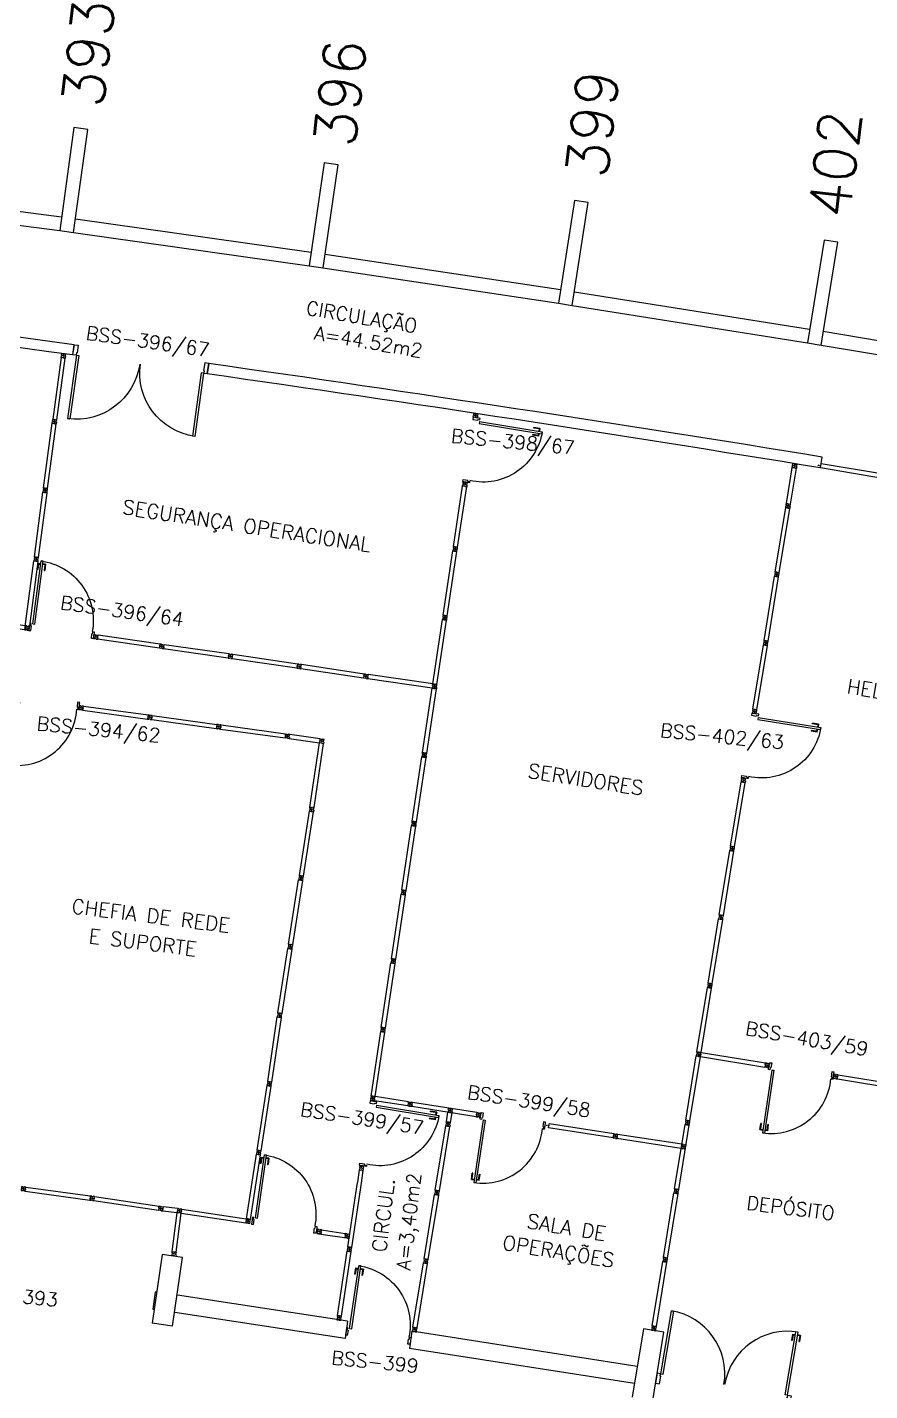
# Model space of a CAD drawing. Extents: x -152 to 150, y 325 to 437.
# Drawn here: x 57.85 to 70, y 406.67 to 426.32 of the extents above; entities that cross this region are included whole.
import ezdxf
from ezdxf.enums import TextEntityAlignment as Align

# ---------------------------------------------------------------- set-up
doc = ezdxf.new("R2010")
doc.units = 0
doc.header["$LTSCALE"] = 0.01
doc.header["$MEASUREMENT"] = 0
doc.header["$PDMODE"] = 98
doc.layers.get('0').update_dxf_attribs({"linetype": 'CONTINUOUS'})
doc.layers.get('DEFPOINTS').update_dxf_attribs({"linetype": 'CONTINUOUS'})
for name, color, linetype in [('ALV', 2, 'CONTINUOUS'), ('AREA', 2, 'CONTINUOUS'), ('DIV', 2, 'CONTINUOUS'), ('DIVISÓRIA', 2, 'CONTINUOUS'), ('ESTR', 3, 'CONTINUOUS'), ('JANELA', 1, 'CONTINUOUS'), ('NOPILAR1', 2, 'CONTINUOUS'), ('PORTA', 2, 'CONTINUOUS'), ('TEXTO', 2, 'CONTINUOUS'), ('TEXTO-CENTRO-CUSTO', 2, 'CONTINUOUS'), ('TEXTO-ENDEREÇO', 2, 'CONTINUOUS')]:
    doc.layers.add(name, color=color, linetype=linetype)
doc.styles.add('1', font='romans.shx')
doc.styles.add('NOPILAR', font='simplex.shx', dxfattribs={"height": 0.6})
doc.styles.add('UNB-100', font='simplex.shx', dxfattribs={"height": 3})
doc.styles.add('UNB-100-1', font='simplex.shx', dxfattribs={"height": 0.2})
doc.dimstyles.new('1-600', dxfattribs={"dimtxt": 1.1, "dimasz": 2.5, "dimexe": 2, "dimexo": 4, "dimgap": 0.2, "dimtad": 1, "dimdec": 0, "dimzin": 4, "dimdsep": 46, "dimlunit": 6, "dimtxsty": '1', "dimblk1": 'NONE', "dimblk2": 'NONE', "dimsah": 1, "dimcen": 0, "dimclrd": 2, "dimclre": 2, "dimclrt": 2, "dimadec": 0, "dimazin": 0, "dimtfac": 1, "dimtdec": 0, "dimtmove": 2, "dimatfit": 3, "dimldrblk": 'NONE', "dimfxl": 1, "dimtolj": 1, "dimtzin": 0, "dimarcsym": 0})

# ---------------------------------------------------------------- blocks, each defined once
blk = doc.blocks.new('PILAR-SSC')
blk.add_lwpolyline([(0, 0), (0, -1.5), (0.2, -1.5), (0.2, 0)], close=True)
blk = doc.blocks.new('DIVMT-SSC')
for p, q in [((0, 0.005), (0, -0.005)), ((0, -0.005), (0, 0.005)), ((-0.03, -0.03), (-0.03, -0.97)), ((0.006, -0.03), (-0.006, -0.03)), ((-0.005, 0), (0.005, 0)), ((0.005, 0), (-0.005, 0)), ((0.006, -0.02), (0.006, -0.03)), ((0.03, -0.03), (0.03, -0.97)), ((0.03, -0.97), (-0.03, -0.97)), ((-0.006, -0.98), (-0.006, -0.97)), ((-0.006, -0.98), (0.006, -0.98)), ((0.005, -0.97), (-0.005, -0.97)), ((0.006, -0.98), (0.006, -0.97)), ((0.006, -1.001), (-0.006, -1.001)), ((0, -0.994), (0, -1.007)), ((0, -1.02), (0, -1.021))]:
    blk.add_line(p, q)
blk.add_lwpolyline([(0.006, -0.02), (-0.006, -0.02), (0.006, -0.02), (0.006, -0.03), (0.03, -0.03), (0.03, -0.008), (0.02, -0.008), (0.02, 0.008), (0.03, 0.008), (0.03, 0.03), (0.006, 0.03), (0.006, 0.02), (-0.006, 0.02), (-0.006, 0.03), (-0.03, 0.03), (-0.03, 0.008), (-0.02, 0.008), (-0.02, -0.008), (-0.03, -0.008), (-0.03, -0.03), (-0.006, -0.03), (-0.006, -0.02), (-0.006, -0.03)])
blk = doc.blocks.new('MTT-SSC')
for p, q in [((-0.006, 0.03), (-0.03, 0.03)), ((-0.03, 0.008), (-0.03, 0.03)), ((-0.03, 0.008), (-0.02, 0.008)), ((-0.02, -0.008), (-0.02, 0.008)), ((-0.006, 0.0205), (-0.006, 0.03)), ((0.006, 0.0205), (-0.006, 0.0205)), ((0.0051, 0), (-0.0051, 0)), ((-0.0051, 0), (0.0051, 0)), ((0, -0.0051), (0, 0.0051)), ((0, 0.0051), (0, -0.0051)), ((0.006, 0.0205), (0.006, 0.03)), ((0.006, 0.03), (0.03, 0.03)), ((0.02, -0.008), (0.02, 0.008)), ((0.03, 0.008), (0.02, 0.008)), ((0.03, 0.008), (0.03, 0.03)), ((-0.03, -0.008), (-0.02, -0.008)), ((-0.03, -0.008), (-0.03, -0.03)), ((-0.03, -0.03), (-0.006, -0.03)), ((-0.03, -0.03), (-0.009, -0.03)), ((-0.009, -0.03), (-0.027, -0.03)), ((-0.006, -0.0205), (-0.006, -0.03)), ((-0.006, -0.0205), (-0.006, -0.03)), ((0.006, -0.0205), (-0.006, -0.0205)), ((-0.006, -0.0205), (0.006, -0.0205)), ((0.006, -0.0205), (0.006, -0.03)), ((0.006, -0.0205), (0.006, -0.03)), ((0.03, -0.03), (0.006, -0.03)), ((0.03, -0.008), (0.02, -0.008)), ((0.03, -0.008), (0.03, -0.03))]:
    blk.add_line(p, q)
blk = doc.blocks.new('PTDP-SSC')
at = {"color": 2}
for p, q in [((0.055, 1.015), (0.09, 1.015)), ((0.055, 0.075), (0.055, 1.015)), ((0.09, 0.075), (0.09, 1.015)), ((1.91, 0.075), (1.91, 1.015)), ((1.945, 1.015), (1.91, 1.015)), ((1.945, 0.075), (1.945, 1.015)), ((0.05, 0.075), (0, 0.075)), ((0, 0.075), (0, -0.075)), ((0.05, 0.04), (0.05, 0.075)), ((0.06, 0.04), (0.05, 0.04)), ((0.055, 0.075), (0.09, 0.075)), ((0.06, -0.075), (0.06, 0.04)), ((1.945, 0.075), (1.91, 0.075)), ((1.94, -0.075), (1.94, 0.04)), ((1.94, 0.04), (1.95, 0.04)), ((1.95, 0.04), (1.95, 0.075)), ((1.95, 0.075), (2, 0.075)), ((2, 0.075), (2, -0.075)), ((0, -0.075), (0.06, -0.075)), ((2, -0.075), (1.94, -0.075))]:
    blk.add_line(p, q, dxfattribs=at)
at = {"color": 1}
for centre, start, end in [((0.055, 0.075), 0, 90), ((1.945, 0.075), 90, 180)]:
    blk.add_arc(centre, 0.94, start, end, dxfattribs=at)
blk = doc.blocks.new('A$C31074930')
at = {"layer": 'DIV', "linetype": 'Continuous', "rotation": 180}
blk.add_blockref('PTDP-SSC', (1.97, 0.067), dxfattribs=at)
blk = doc.blocks.new('PDV2D-SSC')
for p, q in [((-0.148, 0.925), (-0.108, 0.925)), ((-0.148, 0.925), (-0.148, 0.835)), ((-0.138, 0.835), (-0.148, 0.835)), ((-0.138, 0.915), (-0.108, 0.915)), ((-0.138, 0.915), (-0.138, 0.835)), ((-0.106, 0.965), (-0.076, 0.965)), ((-0.106, 0.05), (-0.106, 0.965)), ((-0.076, 0.05), (-0.076, 0.965)), ((-0.034, 0.925), (-0.074, 0.925)), ((-0.044, 0.915), (-0.074, 0.915)), ((-0.044, 0.915), (-0.044, 0.835)), ((-0.044, 0.835), (-0.034, 0.835)), ((-0.034, 0.925), (-0.034, 0.835)), ((-0.95, 0.05), (-0.97, 0.05)), ((-0.97, 0.05), (-0.97, 0.035)), ((-0.97, 0.035), (-0.97, -0.035)), ((-0.95, 0.02), (-0.95, 0.05)), ((-0.95, 0.02), (-0.94, 0.02)), ((-0.94, -0.05), (-0.94, 0.02)), ((-0.076, 0.05), (-0.106, 0.05)), ((-0.051, 0.02), (-0.061, 0.02)), ((-0.061, -0.05), (-0.061, 0.02)), ((-0.051, 0.05), (-0.031, 0.05)), ((-0.051, 0.02), (-0.051, 0.05)), ((-0.031, 0.05), (-0.031, -0.05)), ((-0.97, -0.035), (-0.97, -0.05)), ((-0.97, -0.05), (-0.94, -0.05)), ((-0.031, -0.05), (-0.061, -0.05))]:
    blk.add_line(p, q)
at = {"color": 1}
blk.add_arc((-0.076, 0.1), 0.865, 90, 183.3214, dxfattribs=at)
blk = doc.blocks.new('*D83')
at = {"layer": 'DEFPOINTS', "color": 0, "transparency": 16777216}
for p in [(47.158, 432.777), (25.872, 428.073), (25.783, 426.576), (87.274, 419.938), (86.97, 418.469)]:
    blk.add_point(p, dxfattribs=at)
at = {"layer": 'TEXTO-CENTRO-CUSTO', "color": 2, "lineweight": -2, "transparency": 16777216}
for p, q in [((26.11, 432.066), (26.377, 436.527)), ((88.086, 423.855), (88.99, 428.216))]:
    blk.add_line(p, q, dxfattribs=at)
blk.add_arc((0.361, 0.52), 434.783, 78.29268, 86.58537, dxfattribs=at)
at = {"layer": 'TEXTO-CENTRO-CUSTO', "color": 2, "transparency": 16777216, "insert": (57.75, 432.689), "char_height": 1.1, "attachment_point": 5, "rotation": 352.4357, "style": '1'}
blk.add_mtext('\\A1;CPD', dxfattribs=at)
blk = doc.blocks.new('_NONE')
at = {"color": 0, "linetype": 'ByBlock'}
blk.add_circle((0, 0), 0.25, dxfattribs=at)
blk = doc.blocks.new('DIV')
at = {"layer": 'DIV'}
for p, q in [((62.64, 409.851), (62.614, 409.672)), ((62.679, 409.875), (62.669, 409.877)), ((62.673, 409.663), (62.699, 409.842)), ((62.675, 409.881), (62.674, 409.871)), ((62.475, 408.742), (62.614, 409.672)), ((62.534, 408.733), (62.673, 409.663))]:
    blk.add_line(p, q, dxfattribs=at)
blk.add_lwpolyline([(62.695, 409.879), (62.694, 409.867), (62.695, 409.879), (62.705, 409.877), (62.708, 409.901), (62.687, 409.904), (62.685, 409.894), (62.669, 409.897), (62.671, 409.907), (62.649, 409.91), (62.645, 409.886), (62.655, 409.885), (62.653, 409.873), (62.644, 409.874), (62.64, 409.851), (62.662, 409.847), (62.663, 409.857), (62.679, 409.855), (62.678, 409.845), (62.7, 409.842), (62.703, 409.866), (62.694, 409.867), (62.703, 409.866)], dxfattribs=at)

msp = doc.modelspace()

# ---------------------------------------------------------------- linework, layer by layer
at = {"layer": 'ALV'}
for p, q in [((54.944, 424.038), (58.348, 423.586)), ((54.918, 423.84), (58.322, 423.388)), ((58.548, 423.559), (61.948, 423.078)), ((58.52, 423.361), (61.92, 422.88)), ((62.148, 423.049), (65.543, 422.539)), ((62.118, 422.851), (65.514, 422.341)), ((65.743, 422.508), (69.134, 421.97)), ((65.711, 422.311), (69.103, 421.772)), ((69.333, 421.937), (72.72, 421.37)), ((58.53, 421.744), (58.509, 421.596)), ((69.3, 421.74), (72.687, 421.173)), ((60.471, 421.473), (60.45, 421.324)), ((69.29, 419.969), (69.316, 420.126)), ((62.474, 407.672), (60.019, 408.047)), ((62.438, 407.424), (59.981, 407.8)), ((62.474, 407.672), (62.438, 407.424)), ((63.402, 407.528), (63.364, 407.281)), ((66.65, 407.023), (63.402, 407.528)), ((66.61, 406.776), (63.364, 407.281))]:
    msp.add_line(p, q, dxfattribs=at)
for centre, radius, start, end in [((-1.587, -15.666), 441.522, 82.17441, 83.63107), ((0.295, -0.655), 426.245, 82.15036, 83.63835), ((-1.587, -15.666), 441.522, 80.75905, 81.92006), ((0.295, -0.655), 426.245, 80.68474, 81.8869)]:
    msp.add_arc(centre, radius, start, end, dxfattribs=at)
at = {"layer": 'DIV'}
for p, q in [((58.353, 421.617), (58.412, 421.608)), ((58.343, 421.558), (58.223, 420.672)), ((58.282, 420.662), (58.402, 421.548)), ((58.223, 420.672), (58.282, 420.662)), ((68.801, 419.456), (68.895, 420.032)), ((68.86, 419.447), (68.954, 420.022)), ((64, 418.835), (64.131, 419.708)), ((64.059, 418.826), (64.191, 419.699)), ((68.801, 419.456), (68.86, 419.447)), ((57.824, 417.686), (57.949, 418.628)), ((58.009, 418.62), (57.885, 417.688)), ((58.808, 417.507), (58.816, 417.566)), ((58.808, 417.507), (58.811, 417.53)), ((58.83, 417.504), (58.808, 417.507)), ((58.821, 417.529), (58.811, 417.53)), ((58.816, 417.566), (58.813, 417.542)), ((58.822, 417.541), (58.813, 417.542)), ((58.838, 417.563), (58.816, 417.566)), ((58.821, 417.529), (58.822, 417.541)), ((58.83, 417.504), (58.831, 417.514)), ((58.831, 417.514), (58.847, 417.512)), ((58.838, 417.563), (58.836, 417.553)), ((58.836, 417.553), (58.852, 417.551)), ((58.846, 417.531), (58.836, 417.533)), ((58.836, 417.533), (58.846, 417.531)), ((58.842, 417.537), (58.84, 417.527)), ((58.84, 417.527), (58.842, 417.537)), ((58.846, 417.502), (58.847, 417.512)), ((58.846, 417.502), (58.868, 417.499)), ((58.854, 417.561), (58.852, 417.551)), ((58.854, 417.561), (58.875, 417.558)), ((58.861, 417.524), (58.863, 417.536)), ((58.861, 417.524), (58.871, 417.523)), ((58.863, 417.536), (58.872, 417.535)), ((58.871, 417.523), (58.868, 417.499)), ((59.761, 417.371), (58.868, 417.499)), ((58.872, 417.535), (58.875, 417.558)), ((59.77, 417.43), (58.875, 417.558)), ((59.761, 417.371), (59.77, 417.43)), ((59.761, 417.371), (59.765, 417.395)), ((59.783, 417.368), (59.761, 417.371)), ((59.765, 417.396), (59.766, 417.406)), ((59.774, 417.393), (59.765, 417.395)), ((59.774, 417.393), (59.765, 417.395)), ((59.77, 417.43), (59.766, 417.407)), ((59.776, 417.405), (59.766, 417.407)), ((59.776, 417.405), (59.766, 417.407)), ((59.77, 417.43), (59.767, 417.41)), ((59.767, 417.41), (59.77, 417.427)), ((59.792, 417.427), (59.77, 417.43)), ((59.776, 417.405), (59.774, 417.393)), ((59.774, 417.393), (59.776, 417.405)), ((59.783, 417.368), (59.784, 417.378)), ((59.784, 417.378), (59.8, 417.375)), ((59.792, 417.427), (59.79, 417.417)), ((59.79, 417.417), (59.806, 417.415)), ((59.8, 417.396), (59.79, 417.397)), ((59.79, 417.397), (59.8, 417.396)), ((59.796, 417.401), (59.795, 417.391)), ((59.795, 417.391), (59.796, 417.401)), ((59.799, 417.365), (59.8, 417.375)), ((59.799, 417.365), (59.82, 417.362)), ((59.808, 417.425), (59.806, 417.415)), ((59.808, 417.425), (59.829, 417.422)), ((59.815, 417.387), (59.816, 417.399)), ((59.815, 417.387), (59.824, 417.386)), ((59.816, 417.399), (59.826, 417.398)), ((59.824, 417.386), (59.82, 417.362)), ((59.826, 417.398), (59.829, 417.422)), ((62.713, 416.999), (61.81, 417.134)), ((62.704, 416.939), (61.801, 417.075)), ((62.704, 416.939), (62.707, 416.963)), ((62.726, 416.936), (62.704, 416.939)), ((62.717, 416.962), (62.707, 416.963)), ((62.717, 416.962), (62.707, 416.963)), ((62.713, 416.999), (62.709, 416.975)), ((62.719, 416.974), (62.709, 416.975)), ((62.719, 416.974), (62.709, 416.975)), ((62.713, 416.999), (62.71, 416.978)), ((62.71, 416.978), (62.712, 416.996)), ((62.734, 416.995), (62.713, 416.999)), ((62.719, 416.974), (62.717, 416.962)), ((62.717, 416.962), (62.719, 416.974)), ((62.726, 416.936), (62.727, 416.946)), ((62.727, 416.946), (62.743, 416.944)), ((62.734, 416.995), (62.733, 416.986)), ((62.733, 416.986), (62.749, 416.983)), ((62.743, 416.964), (62.733, 416.965)), ((62.733, 416.965), (62.743, 416.964)), ((62.739, 416.97), (62.737, 416.96)), ((62.737, 416.96), (62.739, 416.97)), ((62.741, 416.934), (62.743, 416.944)), ((62.741, 416.934), (62.763, 416.93)), ((62.75, 416.993), (62.749, 416.983)), ((62.75, 416.993), (62.772, 416.99)), ((62.757, 416.956), (62.759, 416.967)), ((62.757, 416.956), (62.767, 416.954)), ((62.759, 416.967), (62.768, 416.966)), ((62.767, 416.954), (62.763, 416.93)), ((63.694, 416.796), (62.763, 416.93)), ((62.768, 416.966), (62.772, 416.99)), ((63.703, 416.856), (62.772, 416.99)), ((61.608, 416.123), (61.608, 416.124)), ((62.076, 416.065), (61.639, 416.129)), ((61.596, 416.084), (61.595, 416.075)), ((61.608, 416.082), (61.596, 416.084)), ((61.608, 416.082), (61.606, 416.073)), ((61.63, 416.069), (62.067, 416.006)), ((61.931, 415.083), (62.067, 416.006)), ((61.991, 415.074), (62.126, 415.997)), ((62.104, 416.05), (62.104, 416.051)), ((61.926, 415.045), (61.922, 415.024)), ((61.946, 415.02), (61.922, 415.024)), ((61.926, 415.045), (61.936, 415.044)), ((61.928, 415.061), (61.931, 415.083)), ((61.928, 415.061), (61.938, 415.06)), ((61.931, 415.083), (61.954, 415.08)), ((61.938, 415.06), (61.936, 415.044)), ((61.947, 415.029), (61.946, 415.02)), ((61.947, 415.029), (61.959, 415.028)), ((61.952, 415.07), (61.954, 415.079)), ((61.966, 415.068), (61.952, 415.07)), ((61.959, 415.028), (61.958, 415.018)), ((61.958, 415.018), (61.982, 415.014)), ((61.966, 415.068), (61.967, 415.077)), ((61.966, 415.068), (61.967, 415.077)), ((61.991, 415.074), (61.967, 415.077)), ((61.989, 415.074), (61.968, 415.077)), ((61.968, 415.077), (61.986, 415.074)), ((61.978, 415.054), (61.975, 415.038)), ((61.985, 415.036), (61.975, 415.038)), ((61.987, 415.052), (61.978, 415.054)), ((61.985, 415.036), (61.982, 415.014)), ((61.987, 415.052), (61.991, 415.074)), ((62.837, 410.904), (62.838, 410.905)), ((63.341, 410.776), (62.862, 410.85)), ((63.35, 410.835), (62.871, 410.91)), ((63.374, 410.795), (63.376, 410.808)), ((63.378, 410.82), (63.379, 410.822)), ((63.341, 410.776), (63.4, 410.767)), ((63.366, 410.782), (63.365, 410.772)), ((63.378, 410.78), (63.366, 410.782)), ((63.366, 410.772), (63.376, 410.771)), ((63.369, 410.803), (63.382, 410.801)), ((63.378, 410.78), (63.377, 410.77)), ((63.898, 410.547), (63.921, 410.685)), ((63.92, 410.685), (63.979, 410.676)), ((63.945, 410.691), (63.944, 410.682)), ((63.957, 410.689), (63.945, 410.691)), ((63.945, 410.681), (63.955, 410.68)), ((63.948, 410.712), (63.961, 410.71)), ((63.953, 410.704), (63.955, 410.717)), ((63.957, 410.689), (63.956, 410.68)), ((63.957, 410.73), (63.958, 410.731)), ((63.958, 410.538), (63.98, 410.675)), ((63.889, 410.488), (63.949, 410.479)), ((63.958, 410.538), (63.898, 410.548)), ((63.915, 410.494), (63.913, 410.484)), ((63.914, 410.484), (63.924, 410.483)), ((63.926, 410.492), (63.915, 410.494)), ((63.917, 410.515), (63.93, 410.513)), ((63.923, 410.507), (63.925, 410.52)), ((63.926, 410.492), (63.925, 410.483)), ((63.927, 410.532), (63.927, 410.534)), ((59.815, 409.323), (59.806, 409.264)), ((59.806, 409.264), (60.016, 409.238)), ((60.024, 409.297), (59.815, 409.323)), ((59.945, 408.677), (60.016, 409.237)), ((60.004, 408.67), (60.076, 409.23)), ((62.054, 408.935), (62.494, 408.869)), ((62.071, 408.962), (62.061, 408.964)), ((62.062, 408.994), (62.503, 408.928)), ((62.067, 408.968), (62.065, 408.958)), ((59.945, 408.677), (60.004, 408.67)), ((62.505, 408.709), (62.495, 408.711)), ((62.495, 408.711), (62.505, 408.709)), ((62.497, 408.731), (62.499, 408.741)), ((62.499, 408.741), (62.511, 408.739)), ((62.499, 408.705), (62.501, 408.715)), ((62.501, 408.715), (62.499, 408.705)), ((68.891, 407.488), (68.876, 407.399)), ((68.899, 407.477), (68.885, 407.398)), ((68.891, 407.488), (68.93, 407.481)), ((68.899, 407.477), (68.929, 407.472)), ((68.992, 407.461), (68.963, 407.466)), ((69.004, 407.469), (68.964, 407.476)), ((69.004, 407.469), (68.989, 407.38)), ((68.885, 407.398), (68.876, 407.399)), ((68.992, 407.461), (68.979, 407.382)), ((68.979, 407.382), (68.988, 407.38))]:
    msp.add_line(p, q, dxfattribs=at)
for points in [[(64.022, 418.822), (64.034, 418.82), (64.022, 418.822), (64.024, 418.831), (64, 418.835), (63.997, 418.813), (64.007, 418.812), (64.004, 418.796), (63.994, 418.797), (63.991, 418.776), (64.015, 418.772), (64.016, 418.781), (64.028, 418.78), (64.027, 418.77), (64.05, 418.767), (64.054, 418.788), (64.044, 418.79), (64.046, 418.806), (64.056, 418.804), (64.059, 418.826), (64.036, 418.83), (64.034, 418.82), (64.036, 418.83)], [(62.087, 408.966), (62.085, 408.954), (62.087, 408.966), (62.097, 408.965), (62.1, 408.988), (62.078, 408.992), (62.077, 408.982), (62.061, 408.984), (62.062, 408.994), (62.041, 408.997), (62.037, 408.973), (62.047, 408.972), (62.045, 408.96), (62.035, 408.961), (62.032, 408.938), (62.054, 408.935), (62.055, 408.944), (62.071, 408.942), (62.069, 408.932), (62.091, 408.929), (62.095, 408.953), (62.085, 408.954), (62.095, 408.953)], [(62.497, 408.731), (62.509, 408.73), (62.497, 408.731), (62.499, 408.741), (62.475, 408.744), (62.472, 408.723), (62.482, 408.721), (62.479, 408.705), (62.469, 408.707), (62.466, 408.685), (62.49, 408.681), (62.491, 408.691), (62.503, 408.689), (62.502, 408.68), (62.525, 408.676), (62.529, 408.698), (62.519, 408.699), (62.521, 408.715), (62.531, 408.714), (62.534, 408.735), (62.511, 408.739), (62.509, 408.73), (62.511, 408.739)]]:
    msp.add_lwpolyline(points, dxfattribs=at)
at = {"layer": 'ESTR'}
for p, q in [((59.798, 408.635), (59.654, 407.645)), ((60.095, 408.592), (59.798, 408.635)), ((59.951, 407.602), (60.095, 408.592)), ((59.951, 407.602), (59.654, 407.645)), ((66.739, 407.565), (66.577, 406.579)), ((67.035, 407.517), (66.739, 407.565)), ((66.874, 406.53), (67.035, 407.517))]:
    msp.add_line(p, q, dxfattribs=at)
msp.add_lwpolyline([(69.346, 423.252), (69.105, 421.772), (69.302, 421.74), (69.544, 423.22)], close=True, dxfattribs=at)
at = {"layer": 'JANELA', "color": 3}
for p, q in [((59.699, 408.093), (59.663, 407.846)), ((59.719, 408.091), (59.699, 408.093)), ((59.663, 407.846), (59.683, 407.843))]:
    msp.add_line(p, q, dxfattribs=at)

# ---------------------------------------------------------------- block references
msp.add_blockref('DIV', (0, 0.002))
at = {"layer": 'DIV'}
for name, p, rotation in [('MTT-SSC', (58.377, 421.583), 260.9762881990388), ('DIVMT-SSC', (58.115, 419.646), 172.42186055125), ('MTT-SSC', (58.248, 420.637), 260.9762881990388), ('MTT-SSC', (64.32, 420.724), 260.9762881990388), ('MTT-SSC', (68.919, 419.997), 260.9762881990305), ('DIVMT-SSC', (70.252, 419.838), 260.4884881990276), ('DIVMT-SSC', (57.983, 418.654), 172.42186055125), ('MTT-SSC', (64.166, 419.733), 260.9762881990388), ('MTT-SSC', (68.825, 419.422), 260.9762881990305), ('DIVMT-SSC', (68.664, 418.434), 170.7317073171043), ('DIVMT-SSC', (63.877, 417.811), 171.4640881990278), ('DIVMT-SSC', (68.503, 417.447), 170.7317073171043), ('DIVMT-SSC', (57.851, 417.662), 262.130200023115), ('DIVMT-SSC', (63.728, 416.822), 171.4640881990278), ('DIVMT-SSC', (60.785, 417.255), 261.8767942115828), ('DIVMT-SSC', (61.775, 417.109), 261.6396881990294), ('DIVMT-SSC', (68.342, 416.459), 170.7317073171043), ('PDV2D-SSC', (57.642, 416.654), 173.163656078425), ('DIVMT-SSC', (63.58, 415.832), 171.4640881990278), ('MTT-SSC', (63.728, 416.822), 171.4640881990278), ('DIVMT-SSC', (58.632, 416.512), 82.19045931241804), ('DIVMT-SSC', (59.623, 416.376), 82.19045931241804), ('DIVMT-SSC', (60.615, 416.24), 82.19045931241804), ('MTT-SSC', (61.605, 416.104), 171.4640881990278), ('MTT-SSC', (62.101, 416.031), 171.1411671638145), ('DIVMT-SSC', (63.431, 414.843), 171.4640881990278), ('MTT-SSC', (63.58, 415.832), 171.4640881990278), ('DIVMT-SSC', (68.02, 414.484), 170.7317073171043), ('MTT-SSC', (68.181, 415.472), 350.7317073171043), ('DIVMT-SSC', (61.803, 414.061), 171.1411671637796), ('DIVMT-SSC', (63.282, 413.853), 171.4640881990278), ('MTT-SSC', (63.431, 414.843), 171.4640881990278), ('DIVMT-SSC', (67.858, 413.496), 170.7317073171043), ('DIVMT-SSC', (61.648, 413.072), 171.1411671637796), ('DIVMT-SSC', (63.134, 412.863), 171.4640881990278), ('DIVMT-SSC', (67.697, 412.509), 170.7317073171043), ('DIVMT-SSC', (61.494, 412.083), 171.1411671637796), ('DIVMT-SSC', (62.985, 411.874), 171.4640881990278), ('DIVMT-SSC', (67.536, 411.521), 170.7317073171043), ('DIVMT-SSC', (61.347, 411.094), 171.5274032967355), ('DIVMT-SSC', (62.837, 410.884), 171.4640881990278), ('DIVMT-SSC', (67.375, 410.534), 170.7317073171043), ('DIVMT-SSC', (67.536, 411.521), 80.73170731710407), ('MTT-SSC', (68.524, 411.36), 80.73170731710407), ('DIVMT-SSC', (69.511, 411.199), 80.73170731710407), ('DIVMT-SSC', (61.193, 410.105), 171.1411671637796), ('MTT-SSC', (63.375, 410.801), 171.4640881990278), ('DIVMT-SSC', (64.363, 410.645), 261.0435654094842), ('MTT-SSC', (63.954, 410.71), 171.4640881990278), ('DIVMT-SSC', (63.763, 409.526), 170.7317073171043), ('MTT-SSC', (63.923, 410.513), 171.4640881990278), ('DIVMT-SSC', (66.335, 410.339), 261.0435654094842), ('DIVMT-SSC', (67.214, 409.546), 170.7317073171043), ('DIVMT-SSC', (67.319, 410.189), 261.3222756188147), ('DIVMT-SSC', (61.039, 409.116), 171.1411671637796), ('DIVMT-SSC', (57.799, 409.581), 82.19045931241804), ('DIVMT-SSC', (58.791, 409.445), 81.52333540686763), ('DIVMT-SSC', (63.602, 408.539), 170.7317073171043), ('DIVMT-SSC', (67.053, 408.559), 170.7317073171043), ('MTT-SSC', (59.781, 409.297), 82.19045931242135), ('DIVMT-SSC', (60.049, 409.264), 81.52333540686763), ('MTT-SSC', (62.468, 408.903), 81.46408819892058), ('MTT-SSC', (59.971, 408.644), 172.6829268292762), ('DIVMT-SSC', (62.352, 407.721), 171.4640881990278), ('DIVMT-SSC', (63.441, 407.552), 170.7317073171043), ('DIVMT-SSC', (66.891, 407.571), 170.7317073171043)]:
    msp.add_blockref(name, p, dxfattribs=dict(at, rotation=rotation))
at = {"layer": 'DIV', "xscale": -1}
for p, rotation in [((64.34, 420.721), 260.7317073170944), ((57.853, 417.682), 352.5634696797094), ((68.357, 416.457), 260.7937526091762), ((62.851, 410.87), 260.7317073170944), ((61.063, 409.126), 351.9139002233302)]:
    msp.add_blockref('PDV2D-SSC', p, dxfattribs=dict(at, rotation=rotation))
at = {"layer": 'DIVISÓRIA', "rotation": 171.5422144271323}
for p in [(68.521, 411.354), (64.361, 410.637)]:
    msp.add_blockref('PDV2D-SSC', p, dxfattribs=at)
at = {"layer": 'ESTR'}
for p, rotation in [((58.528, 424.874), 352.1951219512209), ((62.138, 424.364), 351.7073170731712), ((65.745, 423.823), 351.2195121951232), ((69.346, 423.252), 350.7317073170746)]:
    msp.add_blockref('PILAR-SSC', p, dxfattribs=dict(at, rotation=rotation))
at = {"layer": 'PORTA'}
for p, xscale, yscale, zscale, rotation in [((60.423, 421.34), -0.9800000000000076, 0.9800000000000675, 0.98, 352.0510521933147), ((68.841, 406.596), 0.9800000000000026, 0.9800000000000026, 0.9800000000000026, 170.4577811201176)]:
    msp.add_blockref('A$C31074930', p, dxfattribs=dict(at, xscale=xscale, yscale=yscale, zscale=zscale, rotation=rotation))
at = {"layer": 'PORTA', "xscale": -1, "rotation": 351.70731707315}
msp.add_blockref('PDV2D-SSC', (62.421, 407.53), dxfattribs=at)

# ---------------------------------------------------------------- texts
at = {"layer": 'AREA', "style": 'UNB-100'}
for s, rotation, p in [('A=44.52m2', 350.3882, (62.758, 421.688)), ('A=3,40m2', 83.3812, (63.455, 409.099))]:
    msp.add_text(s, height=0.2, rotation=rotation, dxfattribs=at).set_placement(p, align=Align.CENTER)
at = {"layer": 'NOPILAR1', "style": 'NOPILAR'}
for s, p in [('393', (58.945, 425.147)), ('396', (62.576, 424.572)), ('399', (66.213, 424.128)), ('402', (69.711, 423.548))]:
    msp.add_text(s, height=0.6, rotation=83.505, dxfattribs=at).set_placement(p)
at = {"layer": 'TEXTO', "style": 'UNB-100'}
msp.add_text('CIRCULAÇÃO', height=0.2, rotation=350.3882, dxfattribs=at).set_placement((61.862, 422.181))
for s, height, rotation, p in [('SEGURANÇA OPERACIONAL', 0.20751, 351.2682, (61.004, 419.032)), ('HELP DESK', 0.2075, 351.2682, (70.435, 416.605)), ('SERVIDORES', 0.2075, 351.2682, (65.892, 415.377)), ('CHEFIA DE REDE', 0.20751, 352.963, (59.624, 413.414)), ('E SUPORTE', 0.2075, 352.963, (59.507, 413.029)), ('CIRCUL.', 0.2075, 83.0362, (63.093, 409.189)), ('DEPÓSITO', 0.2, 352.9534, (68.85, 409.205)), ('SALA DE', 0.2075, 350.6072, (65.614, 408.925)), ('OPERAÇÕES', 0.2075, 350.6072, (65.497, 408.577))]:
    msp.add_text(s, height=height, rotation=rotation, dxfattribs=at).set_placement(p, align=Align.CENTER)
at = {"layer": 'TEXTO-ENDEREÇO', "style": 'UNB-100-1'}
for s, rotation, p in [('BSS-396/67', 352.0398, (59.577, 421.694)), ('BSS-398/67', 354.332, (64.846, 420.247)), ('BSS-396/64', 352.0398, (59.207, 417.81)), ('BSS-394/62', 354.332, (58.874, 416.102)), ('BSS-402/63', 354.332, (67.864, 416.003)), ('BSS-403/59', 350.0382, (69.079, 411.646)), ('BSS-399/58', 351.3099, (65.074, 410.745)), ('BSS-399/57', 351.3099, (62.666, 410.497)), ('BSS-393', 354.332, (57.659, 407.943)), ('BSS-399', 354.332, (62.859, 406.989))]:
    msp.add_text(s, height=0.2, rotation=rotation, dxfattribs=at).set_placement(p, align=Align.CENTER)

# ---------------------------------------------------------------- dimensions: what is measured, and where the dimension line sits
at = {"layer": 'TEXTO-CENTRO-CUSTO'}
dim = msp.add_angular_dim_2l(base=(47.158, 432.777), line1=((87.274, 419.938), (86.97, 418.469)), line2=((25.872, 428.073), (25.783, 426.576)), text='CPD', dimstyle='1-600', override={"dimazin": 1}, dxfattribs=at)
dim.commit()
dim.dimension.update_dxf_attribs({"geometry": '*D83', "text_midpoint": (57.75, 432.689), "dimtype": 162})

doc.saveas('drawing.dxf')
